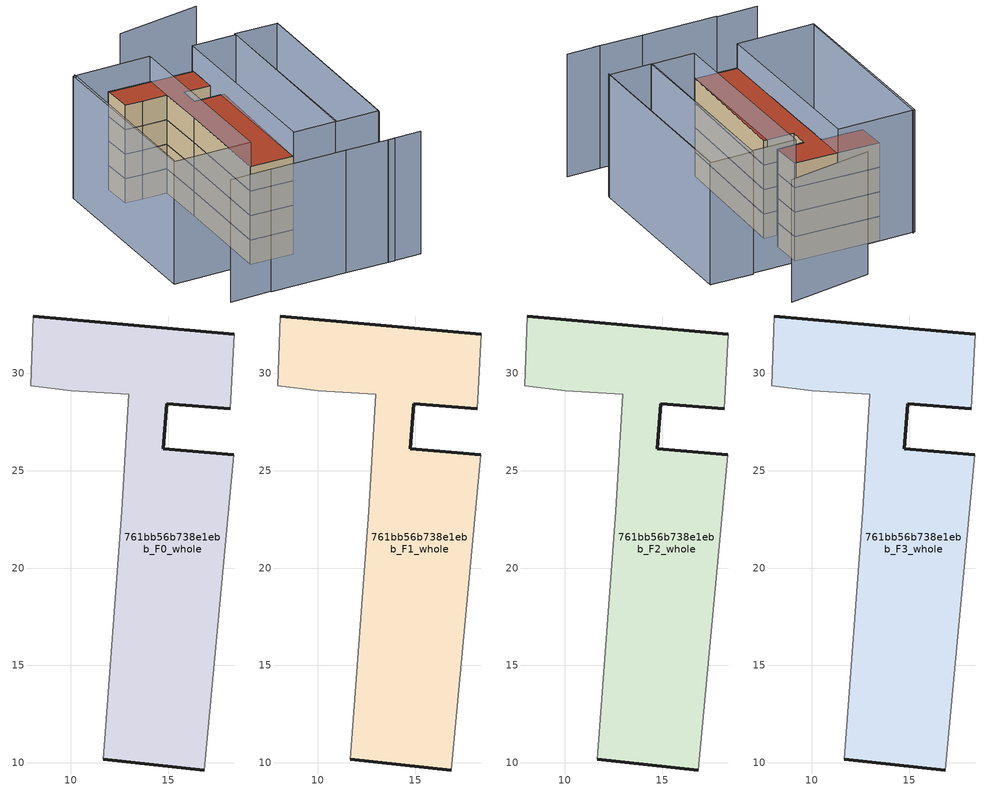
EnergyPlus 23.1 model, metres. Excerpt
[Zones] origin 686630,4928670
761bb56b738e1ebb_F0_whole
 floor ground (EU_floor_Construction): 16.87,9.62 18.38,25.82 14.74,26.13 14.93,28.45 18.19,28.17 18.4,32 8.07,32.95 7.94,29.38 10.02,29.09 12.98,28.92 12.61,22.92 11.66,10.17 z0
 wall outside (EU_wall_Construction): 8.07,32.95 18.4,32 / 18.19,28.17 14.93,28.45 14.74,26.13 18.38,25.82 / 16.87,9.62 11.66,10.17 z0:3
 wall adiabatic (EU_wall_Construction): 18.4,32 18.19,28.17 / 18.38,25.82 16.87,9.62 / 11.66,10.17 12.61,22.92 12.98,28.92 10.02,29.09 7.94,29.38 8.07,32.95 z0:3
761bb56b738e1ebb_F1_whole
 floor to 761bb56b738e1ebb_F0_whole (EU_floor_Construction): 16.87,9.62 18.38,25.82 14.74,26.13 14.93,28.45 18.19,28.17 18.4,32 8.07,32.95 7.94,29.38 10.02,29.09 12.98,28.92 12.61,22.92 11.66,10.17 z3
 wall outside (EU_wall_Construction): 8.07,32.95 18.4,32 / 18.19,28.17 14.93,28.45 14.74,26.13 18.38,25.82 / 16.87,9.62 11.66,10.17 z3:6
 wall adiabatic (EU_wall_Construction): 18.4,32 18.19,28.17 / 18.38,25.82 16.87,9.62 / 11.66,10.17 12.61,22.92 12.98,28.92 10.02,29.09 7.94,29.38 8.07,32.95 z3:6
761bb56b738e1ebb_F2_whole
 floor to 761bb56b738e1ebb_F1_whole (EU_floor_Construction): 16.87,9.62 18.38,25.82 14.74,26.13 14.93,28.45 18.19,28.17 18.4,32 8.07,32.95 7.94,29.38 10.02,29.09 12.98,28.92 12.61,22.92 11.66,10.17 z6
 wall outside (EU_wall_Construction): 8.07,32.95 18.4,32 / 18.19,28.17 14.93,28.45 14.74,26.13 18.38,25.82 / 16.87,9.62 11.66,10.17 z6:9
 wall adiabatic (EU_wall_Construction): 18.4,32 18.19,28.17 / 18.38,25.82 16.87,9.62 / 11.66,10.17 12.61,22.92 12.98,28.92 10.02,29.09 7.94,29.38 8.07,32.95 z6:9
761bb56b738e1ebb_F3_whole
 floor to 761bb56b738e1ebb_F2_whole (EU_floor_Construction): 16.87,9.62 18.38,25.82 14.74,26.13 14.93,28.45 18.19,28.17 18.4,32 8.07,32.95 7.94,29.38 10.02,29.09 12.98,28.92 12.61,22.92 11.66,10.17 z9
 wall outside (EU_wall_Construction): 8.07,32.95 18.4,32 / 18.19,28.17 14.93,28.45 14.74,26.13 18.38,25.82 / 16.87,9.62 11.66,10.17 z9:12
 wall adiabatic (EU_wall_Construction): 18.4,32 18.19,28.17 / 18.38,25.82 16.87,9.62 / 11.66,10.17 12.61,22.92 12.98,28.92 10.02,29.09 7.94,29.38 8.07,32.95 z9:12
 roof outside (EU_roof_Construction): 18.4,32 18.19,28.17 14.93,28.45 14.74,26.13 18.38,25.82 16.87,9.62 11.66,10.17 12.61,22.92 12.98,28.92 10.02,29.09 7.94,29.38 8.07,32.95 z12
shading: 19.31,3 25.3,2.49 / 24.5,2.56 28.48,2.24 / 5.21,4.1 10.17,3.8 / 10.16,3.68 19.31,2.97 / 4.13,33.47 2.46,11.14 / 23.76,39.65 13.35,38.76 / 27.17,8.49 28.93,31.54 / 29.01,31.6 27.23,8.66 / 27.23,8.66 21.98,9.07 / 21.98,9.07 23.76,32.01 / 23.76,32.01 29.01,31.6 / 23.74,31.79 22.15,9.13 / 22.15,9.13 16.82,9.51 / 16.82,9.51 18.41,32.17 / 18.41,32.17 23.74,31.79 / 2.29,10.82 3.84,33.33 / 3.84,33.33 13.28,32.69 / 13.28,32.69 11.74,10.17 / 11.74,10.17 2.29,10.82 z0:15
[Building]
EU S2 Campaign: North Axis=0; Terrain=City; Solar Distribution=FullExterior
[Site:Location]
Bologna: Latitude=44.5; Longitude=11.25; Time Zone=1; Elevation=37
[SizingPeriod:WeatherFileDays]
AnnualSizingPeriod: Begin Month=1; Begin Day of Month=1; End Month=12; End Day of Month=31; Day of Week for Start Day=Monday; Use Weather File Daylight Saving Period=No; Use Weather File Rain and Snow Indicators=No
[MATERIAL]
EU_InternalMass_Material: Roughness=MediumRough; Thickness=0.1; Conductivity=1; Density=1800; Specific Heat=900; Thermal Absorptance=0.9; Solar Absorptance=0.7; Visible Absorptance=0.7
[MATERIAL:NOMASS] Roughness=MediumRough; Thermal Absorptance=0.9; Solar Absorptance=0.7; Visible Absorptance=0.7
Name | Thermal Resistance
EU_wall_NoMass | 0.937881
EU_roof_NoMass | 0.548572
EU_floor_NoMass | 0.71348
[CONSTRUCTION]
EU_wall_Construction: EU_wall_NoMass
EU_roof_Construction: EU_roof_NoMass
EU_floor_Construction: EU_floor_NoMass
EU_InternalMass_Construction: EU_InternalMass_Material
[ZONE] Type=1; Multiplier=1; Ceiling Height=autocalculate; Floor Area=autocalculate; Part of Total Floor Area=Yes
Name | Volume
761bb56b738e1ebb_F0_whole | 391.555
761bb56b738e1ebb_F1_whole; 761bb56b738e1ebb_F2_whole; 761bb56b738e1ebb_F3_whole | 391.553
[INTERNALMASS] Construction=EU_InternalMass_Construction; Surface Area=130.518
Name | Zone or ZoneList
761bb56b738e1ebb_F0_whole_EU_InternalMass | 761bb56b738e1ebb_F0_whole
761bb56b738e1ebb_F1_whole_EU_InternalMass | 761bb56b738e1ebb_F1_whole
761bb56b738e1ebb_F2_whole_EU_InternalMass | 761bb56b738e1ebb_F2_whole
761bb56b738e1ebb_F3_whole_EU_InternalMass | 761bb56b738e1ebb_F3_whole
[OTHEREQUIPMENT] Fuel Type=Electricity; Design Level Calculation Method=Watts/Area; Power per Zone Floor Area=1; Fraction Latent=0; Fraction Radiant=0; Fraction Lost=0; Carbon Dioxide Generation Rate=0; EndUse Subcategory=EU_Step8_InternalGains
Name | Zone or ZoneList or Space or SpaceList | Schedule
EU_Step8_InternalGain_761bb56b738e1ebb_F0_whole_f000 | 761bb56b738e1ebb_F0_whole | EU_Step8_GainSchedule_761bb56b738e1ebb_F0_whole_f000
EU_Step8_InternalGain_761bb56b738e1ebb_F1_whole_f000 | 761bb56b738e1ebb_F1_whole | EU_Step8_GainSchedule_761bb56b738e1ebb_F1_whole_f000
EU_Step8_InternalGain_761bb56b738e1ebb_F2_whole_f000 | 761bb56b738e1ebb_F2_whole | EU_Step8_GainSchedule_761bb56b738e1ebb_F2_whole_f000
EU_Step8_InternalGain_761bb56b738e1ebb_F3_whole_f000 | 761bb56b738e1ebb_F3_whole | EU_Step8_GainSchedule_761bb56b738e1ebb_F3_whole_f000
[ZONEVENTILATION:DESIGNFLOWRATE] Schedule=EU_AlwaysOn; Design Flow Rate Calculation Method=AirChanges/Hour; Air Changes per Hour=0.687892; Ventilation Type=Natural; Fan Pressure Rise=0; Fan Total Efficiency=1; Constant Term Coefficient=1; Temperature Term Coefficient=0; Velocity Term Coefficient=0; Velocity Squared Term Coefficient=0; Minimum Indoor Temperature=-100; Maximum Indoor Temperature=100; Delta Temperature=-100; Minimum Outdoor Temperature=-100; Maximum Outdoor Temperature=100; Maximum Wind Speed=40
Name | Zone or ZoneList or Space or SpaceList
EU_ConstantAir_761bb56b738e1ebb_F0_whole | 761bb56b738e1ebb_F0_whole
EU_ConstantAir_761bb56b738e1ebb_F1_whole | 761bb56b738e1ebb_F1_whole
EU_ConstantAir_761bb56b738e1ebb_F2_whole | 761bb56b738e1ebb_F2_whole
EU_ConstantAir_761bb56b738e1ebb_F3_whole | 761bb56b738e1ebb_F3_whole
[HVACTEMPLATE:THERMOSTAT] Constant Heating Setpoint=20; Constant Cooling Setpoint=50
EU_HeatOnly_761bb56b738e1ebb_F0_whole; EU_HeatOnly_761bb56b738e1ebb_F1_whole; EU_HeatOnly_761bb56b738e1ebb_F2_whole; EU_HeatOnly_761bb56b738e1ebb_F3_whole
[HVACTEMPLATE:ZONE:IDEALLOADSAIRSYSTEM] System Availability Schedule=EU_AlwaysOn; Maximum Heating Supply Air Temperature=50; Minimum Cooling Supply Air Temperature=13; Maximum Heating Supply Air Humidity Ratio=0.0156; Minimum Cooling Supply Air Humidity Ratio=0.0077; Heating Limit=NoLimit; Cooling Limit=NoLimit; Heating Availability Schedule=EU_AlwaysOn; Cooling Availability Schedule=EU_CoolingOff; Dehumidification Control Type=ConstantSensibleHeatRatio; Cooling Sensible Heat Ratio=0.7; Dehumidification Setpoint=60; Humidification Control Type=None; Humidification Setpoint=30; Outdoor Air Method=None; Outdoor Air Flow Rate per Person=0.00944; Outdoor Air Flow Rate per Zone Floor Area=0; Outdoor Air Flow Rate per Zone=0; Demand Controlled Ventilation Type=None; Outdoor Air Economizer Type=NoEconomizer; Heat Recovery Type=None; Sensible Heat Recovery Effectiveness=0.7; Latent Heat Recovery Effectiveness=0.65
Name | Template Thermostat
761bb56b738e1ebb_F0_whole | EU_HeatOnly_761bb56b738e1ebb_F0_whole
761bb56b738e1ebb_F1_whole | EU_HeatOnly_761bb56b738e1ebb_F1_whole
761bb56b738e1ebb_F2_whole | EU_HeatOnly_761bb56b738e1ebb_F2_whole
761bb56b738e1ebb_F3_whole | EU_HeatOnly_761bb56b738e1ebb_F3_whole
[SIZING:ZONE] Zone Cooling Design Supply Air Temperature Input Method=SupplyAirTemperature; Zone Cooling Design Supply Air Temperature=13; Zone Heating Design Supply Air Temperature Input Method=SupplyAirTemperature; Zone Heating Design Supply Air Temperature=50; Zone Cooling Design Supply Air Humidity Ratio=0.008; Zone Heating Design Supply Air Humidity Ratio=0.008; Cooling Design Air Flow Method=DesignDay; Cooling Design Air Flow Rate=0; Cooling Minimum Air Flow per Zone Floor Area=0.000762; Cooling Minimum Air Flow=0; Cooling Minimum Air Flow Fraction=0.2; Heating Design Air Flow Method=DesignDay; Heating Design Air Flow Rate=0; Heating Maximum Air Flow per Zone Floor Area=0.002032; Heating Maximum Air Flow=0.141576; Heating Maximum Air Flow Fraction=0.3; Account for Dedicated Outdoor Air System=No; Dedicated Outdoor Air System Control Strategy=NeutralSupplyAir; Dedicated Outdoor Air Low Setpoint Temperature for Design=autosize; Dedicated Outdoor Air High Setpoint Temperature for Design=autosize; Zone Load Sizing Method=Sensible Load Only No Latent Load; Zone Latent Cooling Design Supply Air Humidity Ratio Input Method=HumidityRatioDifference; Zone Cooling Design Supply Air Humidity Ratio Difference=0.005; Zone Latent Heating Design Supply Air Humidity Ratio Input Method=HumidityRatioDifference; Zone Humidification Design Supply Air Humidity Ratio Difference=0.005
761bb56b738e1ebb_F0_whole; 761bb56b738e1ebb_F1_whole; 761bb56b738e1ebb_F2_whole; 761bb56b738e1ebb_F3_whole
[SCHEDULE:CONSTANT]
Name | Hourly Value
EU_AlwaysOn | 1
EU_CoolingOff | 0
[SCHEDULE:FILE] Column Number=1; Rows to Skip at Top=0; Number of Hours of Data=8760; Column Separator=Comma; Interpolate to Timestep=No; Minutes per Item=60; Adjust Schedule for Daylight Savings=Yes
Name | File
EU_Step8_GainSchedule_761bb56b738e1ebb_F0_whole_f000 | ../../schedules/761bb56b738e1ebb/761bb56b738e1ebb_F0_whole_f000_gain.csv
EU_Step8_GainSchedule_761bb56b738e1ebb_F1_whole_f000 | ../../schedules/761bb56b738e1ebb/761bb56b738e1ebb_F1_whole_f000_gain.csv
EU_Step8_GainSchedule_761bb56b738e1ebb_F2_whole_f000 | ../../schedules/761bb56b738e1ebb/761bb56b738e1ebb_F2_whole_f000_gain.csv
EU_Step8_GainSchedule_761bb56b738e1ebb_F3_whole_f000 | ../../schedules/761bb56b738e1ebb/761bb56b738e1ebb_F3_whole_f000_gain.csv
